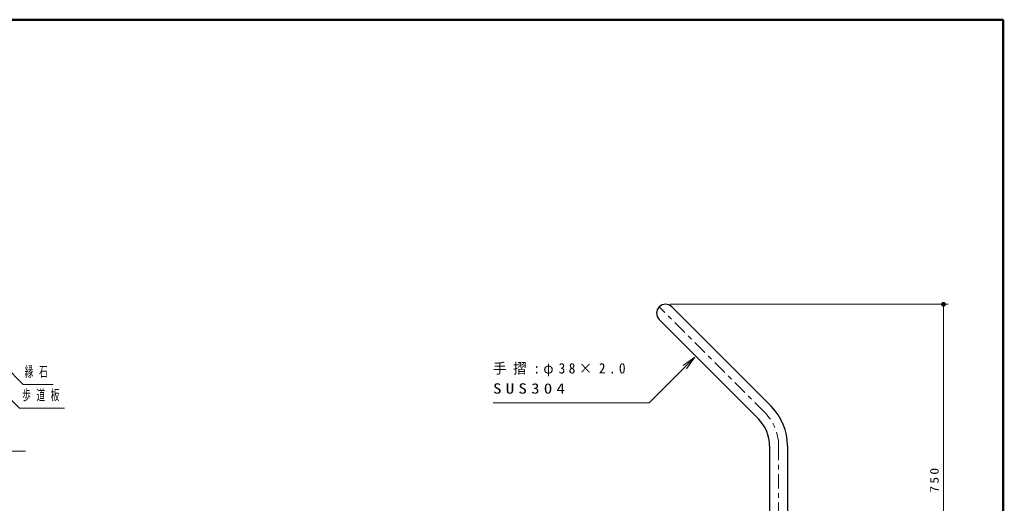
# Model space of a CAD drawing. Units: millimetres on the paper, with parts at other scales. Extents: x -537 to 0, y -5 to 257.
# Drawn here: x -208.7 to 0, y 154.4 to 257 of the extents above; entities that cross this region are included whole.
import ezdxf

# ---------------------------------------------------------------- set-up
doc = ezdxf.new("R2010")
doc.units = ezdxf.units.MM
doc.linetypes.add('USER2', pattern=[6, 3, -1, 1, -1])
for name, color, linetype, lineweight in [('1_10', 7, 'Continuous', 13), ('1_30', 7, 'Continuous', 13), ('LY_5', 7, 'Continuous', 13)]:
    doc.layers.add(name, color=color, linetype=linetype, lineweight=lineweight)
doc.styles.add('ＭＳ ゴシック', font='')
doc.styles.get('ＭＳ ゴシック').set_extended_font_data('MS Gothic')

# ---------------------------------------------------------------- blocks, each defined once
blk = doc.blocks.new('filled_dot')
at = {"color": 0, "linetype": 'Continuous', "lineweight": -2, "const_width": 1.25}
blk.add_lwpolyline([(-0.625, 0, 1), (0.625, 0, 1)], format="xyb", close=True, dxfattribs=at)

msp = doc.modelspace()

# ---------------------------------------------------------------- linework, layer by layer
at = {"layer": '1_10'}
for p, q in [((-70.696, 196.655), (-11.696, 196.655)), ((-12.696, 196.655), (-12.696, 121.655)), ((-67.972, 183.706), (-65.497, 185.474)), ((-65.497, 185.474), (-67.619, 183.352)), ((-65.497, 185.474), (-67.265, 182.999))]:
    msp.add_line(p, q, dxfattribs=at)
at = {"layer": '1_10', "linetype": 'USER2'}
for p, q in [((-50.625, 173.683), (-73.039, 196.098)), ((-47.696, 166.612), (-47.696, 73.723))]:
    msp.add_line(p, q, dxfattribs=at)
at = {"layer": '1_10', "lineweight": 25}
for p, q in [((-49.281, 175.027), (-70.352, 196.098)), ((-51.968, 172.34), (-73.039, 193.411)), ((-49.596, 166.612), (-49.596, 91.655)), ((-45.796, 166.612), (-45.796, 91.655))]:
    msp.add_line(p, q, dxfattribs=at)
at = {"layer": '1_10'}
msp.add_lwpolyline([(-65.497, 185.474), (-75.19, 175.781), (-108.291, 175.781)], dxfattribs=at)
at = {"layer": '1_10', "lineweight": 25}
for centre, radius, start, end in [((-71.696, 194.755), 1.9, 45, 225), ((-57.696, 166.612), 11.9, 0, 45), ((-57.696, 166.612), 8.1, 0, 45)]:
    msp.add_arc(centre, radius, start, end, dxfattribs=at)
at = {"layer": '1_10', "linetype": 'USER2'}
msp.add_arc((-57.696, 166.612), 10, 0, 45, dxfattribs=at)
at = {"layer": '1_30'}
for points in [[(-216.974, 182.839), (-208.769, 174.635), (-199.222, 174.635)], [(-211.928, 183.569), (-207.978, 179.619), (-201.675, 179.619)], [(-220.438, 172.264), (-213.692, 165.518), (-207.51, 165.518)]]:
    msp.add_lwpolyline(points, dxfattribs=at)
at = {"layer": 'LY_5', "lineweight": 50}
for p, q in [((0, 257), (-365, 257)), ((0, 0), (0, 257))]:
    msp.add_line(p, q, dxfattribs=at)

# ---------------------------------------------------------------- block references
at = {"layer": '1_10', "xscale": 0.4, "yscale": 0.4, "rotation": 270}
msp.add_blockref('filled_dot', (-12.696, 196.655), dxfattribs=at)

# ---------------------------------------------------------------- texts
at = {"layer": '1_10', "char_height": 2.199, "attachment_point": 4, "style": 'ＭＳ ゴシック'}
for s, insert in [('\\T1.5;\\W0.95;手摺:φ38×2.0', (-108.291, 182.781)), ('\\T1.5;\\W1.2;SUS304', (-108.291, 178.781))]:
    msp.add_mtext(s, dxfattribs=dict(at, insert=insert))
at = {"layer": '1_10', "insert": (-13.696, 159.57), "char_height": 1.833, "attachment_point": 8, "rotation": 90, "style": 'ＭＳ ゴシック'}
msp.add_mtext('\\T1.33;\\W1.15;750', dxfattribs=at)
at = {"layer": '1_30', "char_height": 2.199, "attachment_point": 4, "style": 'ＭＳ ゴシック'}
for s, insert in [('\\T1.64;\\W0.6;縁石', (-207.675, 182.269)), ('\\T1.64;\\W0.6;歩道板', (-208.222, 177.285))]:
    msp.add_mtext(s, dxfattribs=dict(at, insert=insert))

doc.saveas('drawing.dxf')
